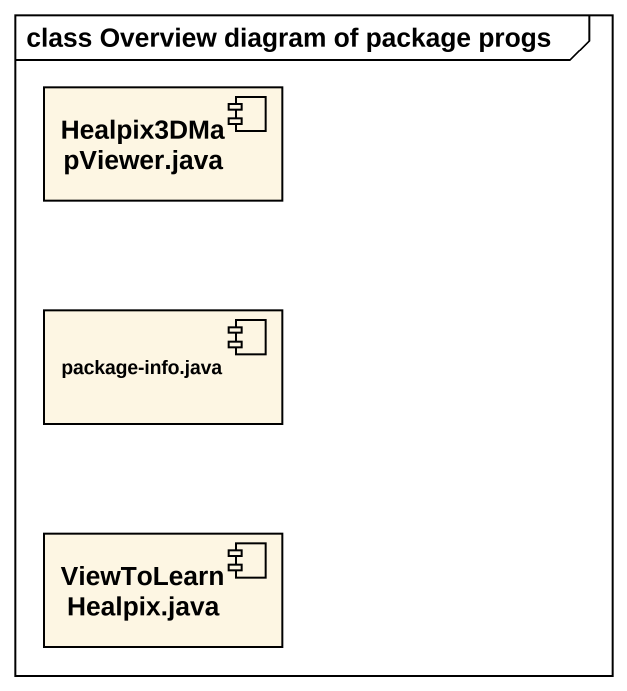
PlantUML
@startuml
mainframe class Overview diagram of package progs
component "Healpix3DMapViewer.java" as Healpix3DMapViewer_java
component "package-info.java" as package_info_java
component "ViewToLearnHealpix.java" as ViewToLearnHealpix_java
@enduml
